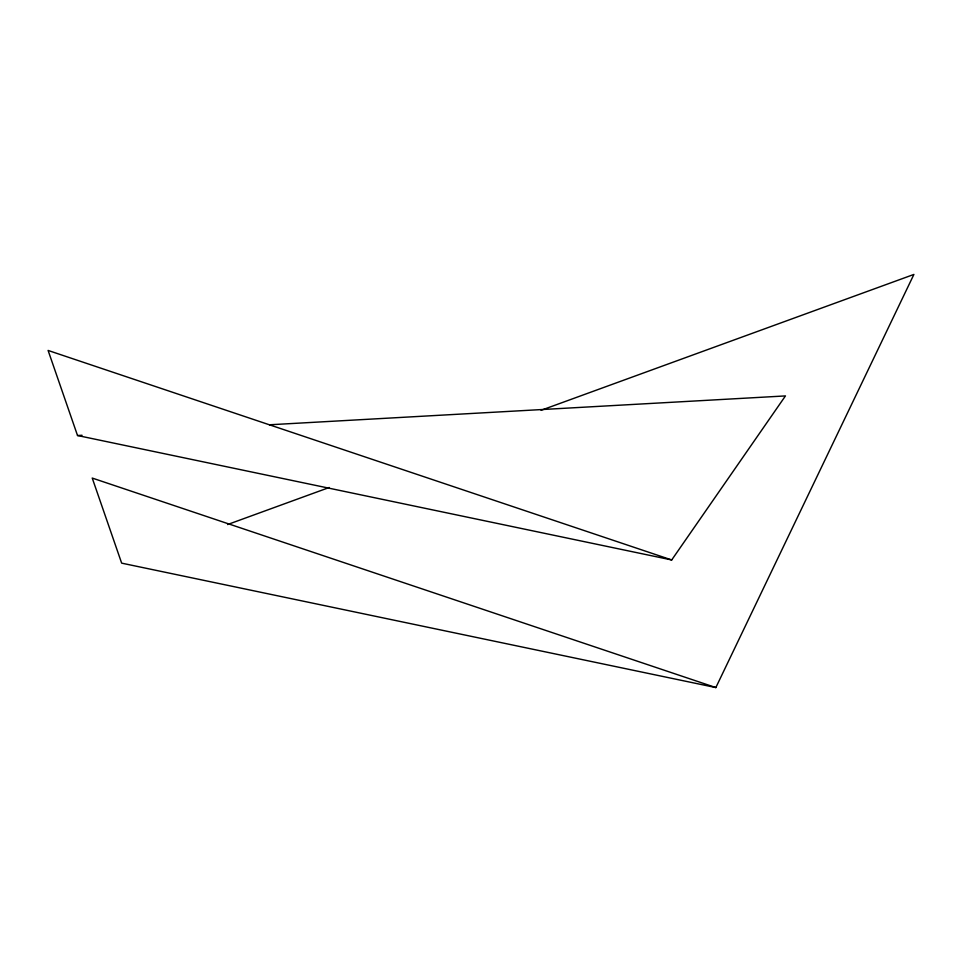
<?xml version="1.0" encoding="UTF-8"?>
<svg xmlns="http://www.w3.org/2000/svg" width="962" height="962" viewBox="0 0 962 962"><rect width="100%" height="100%" fill="white"/><g stroke="black" fill="none" stroke-linecap="round" stroke-linejoin="round"><path stroke-width="1.44" d="M715.848 687.565L92.232 478.066L121.657 563.143L715.848 687.565L913.9 274.435L541.077 410.293M671.704 559.956L48.1 350.445L77.525 435.521L671.704 559.956L785.449 395.923L269.504 424.783M227.573 524.543L329.244 487.493M77.525 435.521L82.023 435.269"/></g></svg>
